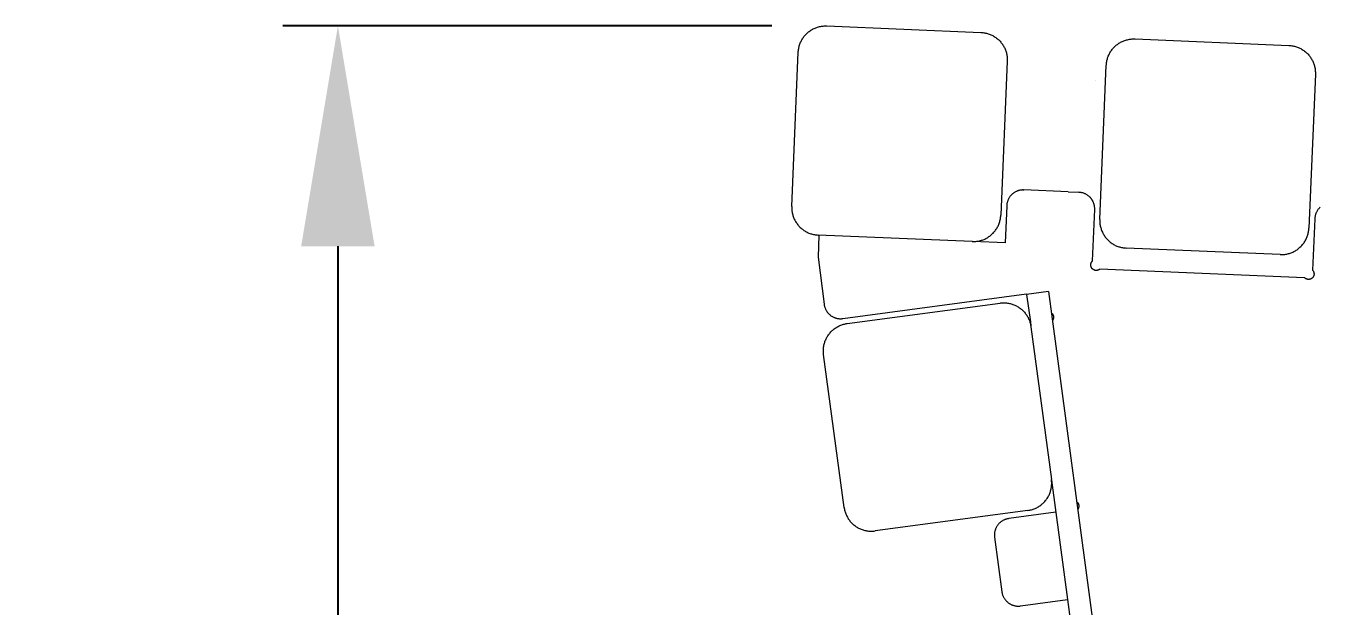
# Model space of a CAD drawing. Header units: millimetres. Extents: x -80 to 4518, y -398 to 2524.
# Drawn here: x 2001.4 to 2236.5, y 1731.9 to 1837.3 of the extents above; entities that cross this region are included whole.
import ezdxf

# ---------------------------------------------------------------- set-up
doc = ezdxf.new("R2010")
doc.units = ezdxf.units.MM
doc.layers.add('ZANO_R', color=7, linetype='Continuous', lineweight=0)
doc.layers.add('ZANO_W', color=1, linetype='Continuous', lineweight=0)
doc.styles.add('Arial', font='arial.ttf')
doc.styles.get("Standard").update_dxf_attribs({"font": 'ARIALUNI.TTF'})
doc.dimstyles.new('pl i ang', dxfattribs={"dimtxt": 50, "dimasz": 50, "dimexe": 1.25, "dimexo": 0.625, "dimgap": 10, "dimtad": 1, "dimtoh": 1, "dimtxsty": 'Standard', "dimcen": 2.5, "dimclrd": 1, "dimclre": 1, "dimclrt": 1, "dimadec": 0, "dimazin": 0, "dimtfac": 1, "dimtmove": 0, "dimatfit": 3, "dimfxl": 1, "dimarcsym": 1})

# ---------------------------------------------------------------- blocks, each defined once
blk = doc.blocks.new('*D387')
at = {"layer": 'ZANO_W', "color": 1, "lineweight": -2}
for p, q in [((2136.89, 1837.26), (2048.07, 1837.26)), ((2058.07, 1797.26), (2058.07, 1417.51)), ((2175.32, 1377.51), (2048.07, 1377.51))]:
    blk.add_line(p, q, dxfattribs=at)
at = {"layer": 'ZANO_W', "color": 1}
for points in [[(2064.73, 1797.26), (2051.4, 1797.26), (2058.07, 1837.26)], [(2051.4, 1417.51), (2064.73, 1417.51), (2058.07, 1377.51)]]:
    blk.add_solid(points, dxfattribs=at)
at = {"layer": 'ZANO_W', "color": 1, "insert": (2027.64, 1607.38), "char_height": 40, "attachment_point": 5, "rotation": 90, "style": 'Arial'}
blk.add_mtext('460', dxfattribs=at)

msp = doc.modelspace()

# ---------------------------------------------------------------- linework, layer by layer
at = {"layer": 'ZANO_R'}
for p, q in [((2143.17, 1835.83), (2143.29, 1835.94)), ((2143.29, 1835.94), (2143.42, 1836.06)), ((2143.42, 1836.06), (2143.55, 1836.17)), ((2143.55, 1836.17), (2143.69, 1836.27)), ((2143.69, 1836.27), (2143.83, 1836.37)), ((2143.83, 1836.37), (2143.97, 1836.46)), ((2143.97, 1836.46), (2144.11, 1836.55)), ((2144.11, 1836.55), (2144.26, 1836.64)), ((2144.26, 1836.64), (2144.41, 1836.72)), ((2144.41, 1836.72), (2144.57, 1836.79)), ((2144.57, 1836.79), (2144.72, 1836.86)), ((2144.72, 1836.86), (2144.88, 1836.93)), ((2144.88, 1836.93), (2145.04, 1836.99)), ((2145.04, 1836.99), (2145.2, 1837.04)), ((2145.2, 1837.04), (2145.37, 1837.09)), ((2145.37, 1837.09), (2145.53, 1837.13)), ((2145.53, 1837.13), (2145.7, 1837.17)), ((2145.7, 1837.17), (2145.87, 1837.2)), ((2145.87, 1837.2), (2146.04, 1837.22)), ((2146.04, 1837.22), (2146.2, 1837.24)), ((2146.2, 1837.24), (2146.38, 1837.25)), ((2146.38, 1837.25), (2146.55, 1837.26)), ((2146.55, 1837.26), (2146.72, 1837.26)), ((2146.72, 1837.26), (2146.89, 1837.26)), ((2146.89, 1837.26), (2174.86, 1836.07)), ((2174.86, 1836.07), (2175.03, 1836.06)), ((2175.03, 1836.06), (2175.2, 1836.05)), ((2175.2, 1836.05), (2175.37, 1836.03)), ((2175.37, 1836.03), (2175.54, 1836)), ((2175.54, 1836), (2175.71, 1835.97)), ((2175.71, 1835.97), (2175.87, 1835.93)), ((2175.87, 1835.93), (2176.04, 1835.88)), ((2176.04, 1835.88), (2176.2, 1835.83)), ((2141.83, 1833.48), (2141.87, 1833.65)), ((2141.87, 1833.65), (2141.92, 1833.81)), ((2141.92, 1833.81), (2141.98, 1833.97)), ((2141.98, 1833.97), (2142.04, 1834.13)), ((2142.04, 1834.13), (2142.11, 1834.29)), ((2142.11, 1834.29), (2142.18, 1834.45)), ((2142.18, 1834.45), (2142.26, 1834.6)), ((2142.26, 1834.6), (2142.34, 1834.75)), ((2142.34, 1834.75), (2142.43, 1834.89)), ((2142.43, 1834.89), (2142.52, 1835.04)), ((2142.52, 1835.04), (2142.61, 1835.18)), ((2142.61, 1835.18), (2142.72, 1835.32)), ((2142.72, 1835.32), (2142.82, 1835.45)), ((2142.82, 1835.45), (2142.93, 1835.58)), ((2142.93, 1835.58), (2143.05, 1835.7)), ((2143.05, 1835.7), (2143.17, 1835.83)), ((2176.2, 1835.83), (2176.36, 1835.78)), ((2176.36, 1835.78), (2176.52, 1835.72)), ((2176.52, 1835.72), (2176.68, 1835.65)), ((2176.68, 1835.65), (2176.83, 1835.58)), ((2176.83, 1835.58), (2176.99, 1835.5)), ((2176.99, 1835.5), (2177.14, 1835.42)), ((2177.14, 1835.42), (2177.28, 1835.33)), ((2177.28, 1835.33), (2177.43, 1835.24)), ((2177.43, 1835.24), (2177.57, 1835.14)), ((2177.57, 1835.14), (2177.7, 1835.04)), ((2177.7, 1835.04), (2177.84, 1834.93)), ((2177.84, 1834.93), (2177.97, 1834.82)), ((2177.97, 1834.82), (2178.09, 1834.71)), ((2178.09, 1834.71), (2178.22, 1834.59)), ((2178.22, 1834.59), (2178.33, 1834.46)), ((2178.33, 1834.46), (2178.45, 1834.33)), ((2178.45, 1834.33), (2178.55, 1834.2)), ((2178.55, 1834.2), (2178.66, 1834.07)), ((2178.66, 1834.07), (2178.76, 1833.93)), ((2178.76, 1833.93), (2178.85, 1833.79)), ((2178.85, 1833.79), (2178.94, 1833.64)), ((2178.94, 1833.64), (2179.03, 1833.49)), ((2199.12, 1833.46), (2199.24, 1833.58)), ((2199.24, 1833.58), (2199.37, 1833.69)), ((2199.37, 1833.69), (2199.5, 1833.8)), ((2199.5, 1833.8), (2199.64, 1833.91)), ((2199.64, 1833.91), (2199.78, 1834.01)), ((2199.78, 1834.01), (2199.92, 1834.1)), ((2199.92, 1834.1), (2200.06, 1834.19)), ((2200.06, 1834.19), (2200.21, 1834.28)), ((2200.21, 1834.28), (2200.36, 1834.35)), ((2200.36, 1834.35), (2200.52, 1834.43)), ((2200.52, 1834.43), (2200.67, 1834.5)), ((2200.67, 1834.5), (2200.83, 1834.56)), ((2200.83, 1834.56), (2200.99, 1834.62)), ((2200.99, 1834.62), (2201.15, 1834.67)), ((2201.15, 1834.67), (2201.32, 1834.72)), ((2201.32, 1834.72), (2201.48, 1834.76)), ((2201.48, 1834.76), (2201.65, 1834.8)), ((2201.65, 1834.8), (2201.82, 1834.83)), ((2201.82, 1834.83), (2201.99, 1834.86)), ((2201.99, 1834.86), (2202.15, 1834.87)), ((2202.15, 1834.87), (2202.33, 1834.89)), ((2202.33, 1834.89), (2202.5, 1834.9)), ((2202.5, 1834.9), (2202.67, 1834.9)), ((2202.67, 1834.9), (2202.84, 1834.89)), ((2202.84, 1834.89), (2230.81, 1833.71)), ((2230.81, 1833.71), (2230.98, 1833.7)), ((2230.98, 1833.7), (2231.15, 1833.68)), ((2231.15, 1833.68), (2231.32, 1833.66)), ((2231.32, 1833.66), (2231.49, 1833.63)), ((2231.49, 1833.63), (2231.66, 1833.6)), ((2231.66, 1833.6), (2231.82, 1833.56)), ((2231.82, 1833.56), (2231.99, 1833.52)), ((2231.99, 1833.52), (2232.15, 1833.47)), ((2140.5, 1804.5), (2141.68, 1832.47)), ((2141.68, 1832.47), (2141.69, 1832.64)), ((2141.69, 1832.64), (2141.71, 1832.81)), ((2141.71, 1832.81), (2141.73, 1832.98)), ((2141.73, 1832.98), (2141.76, 1833.15)), ((2141.76, 1833.15), (2141.79, 1833.32)), ((2141.79, 1833.32), (2141.83, 1833.48)), ((2179.03, 1833.49), (2179.11, 1833.34)), ((2179.11, 1833.34), (2179.18, 1833.19)), ((2179.18, 1833.19), (2179.25, 1833.03)), ((2179.25, 1833.03), (2179.32, 1832.88)), ((2179.32, 1832.88), (2179.38, 1832.72)), ((2179.38, 1832.72), (2179.43, 1832.55)), ((2179.43, 1832.55), (2179.48, 1832.39)), ((2179.48, 1832.39), (2179.52, 1832.22)), ((2179.52, 1832.22), (2179.55, 1832.06)), ((2179.55, 1832.06), (2179.59, 1831.89)), ((2179.59, 1831.89), (2179.61, 1831.72)), ((2179.61, 1831.72), (2179.63, 1831.55)), ((2179.63, 1831.55), (2179.64, 1831.38)), ((2179.64, 1831.38), (2179.65, 1831.21)), ((2179.65, 1831.21), (2179.65, 1831.04)), ((2197.78, 1831.12), (2197.82, 1831.28)), ((2197.82, 1831.28), (2197.87, 1831.45)), ((2197.87, 1831.45), (2197.93, 1831.61)), ((2197.93, 1831.61), (2197.99, 1831.77)), ((2197.99, 1831.77), (2198.06, 1831.93)), ((2198.06, 1831.93), (2198.13, 1832.08)), ((2198.13, 1832.08), (2198.21, 1832.23)), ((2198.21, 1832.23), (2198.29, 1832.38)), ((2198.29, 1832.38), (2198.38, 1832.53)), ((2198.38, 1832.53), (2198.47, 1832.67)), ((2198.47, 1832.67), (2198.56, 1832.81)), ((2198.56, 1832.81), (2198.67, 1832.95)), ((2198.67, 1832.95), (2198.77, 1833.08)), ((2198.77, 1833.08), (2198.88, 1833.21)), ((2198.88, 1833.21), (2199, 1833.34)), ((2199, 1833.34), (2199.12, 1833.46)), ((2232.15, 1833.47), (2232.31, 1833.41)), ((2232.31, 1833.41), (2232.47, 1833.35)), ((2232.47, 1833.35), (2232.63, 1833.28)), ((2232.63, 1833.28), (2232.78, 1833.21)), ((2232.78, 1833.21), (2232.94, 1833.14)), ((2232.94, 1833.14), (2233.09, 1833.05)), ((2233.09, 1833.05), (2233.23, 1832.97)), ((2233.23, 1832.97), (2233.38, 1832.87)), ((2233.38, 1832.87), (2233.52, 1832.78)), ((2233.52, 1832.78), (2233.65, 1832.67)), ((2233.65, 1832.67), (2233.79, 1832.57)), ((2233.79, 1832.57), (2233.92, 1832.46)), ((2233.92, 1832.46), (2234.04, 1832.34)), ((2234.04, 1832.34), (2234.17, 1832.22)), ((2234.17, 1832.22), (2234.28, 1832.1)), ((2234.28, 1832.1), (2234.4, 1831.97)), ((2234.4, 1831.97), (2234.51, 1831.84)), ((2234.51, 1831.84), (2234.61, 1831.7)), ((2234.61, 1831.7), (2234.71, 1831.56)), ((2234.71, 1831.56), (2234.8, 1831.42)), ((2234.8, 1831.42), (2234.89, 1831.28)), ((2234.89, 1831.28), (2234.98, 1831.13)), ((2179.65, 1830.87), (2178.46, 1802.89)), ((2179.65, 1831.04), (2179.65, 1830.87)), ((2196.45, 1802.13), (2197.63, 1830.11)), ((2197.63, 1830.11), (2197.64, 1830.28)), ((2197.64, 1830.28), (2197.66, 1830.45)), ((2197.66, 1830.45), (2197.68, 1830.62)), ((2197.68, 1830.62), (2197.71, 1830.79)), ((2197.71, 1830.79), (2197.74, 1830.95)), ((2197.74, 1830.95), (2197.78, 1831.12)), ((2234.98, 1831.13), (2235.06, 1830.98)), ((2235.06, 1830.98), (2235.13, 1830.83)), ((2235.13, 1830.83), (2235.2, 1830.67)), ((2235.2, 1830.67), (2235.27, 1830.51)), ((2235.27, 1830.51), (2235.33, 1830.35)), ((2235.33, 1830.35), (2235.38, 1830.19)), ((2235.38, 1830.19), (2235.43, 1830.02)), ((2235.43, 1830.02), (2235.47, 1829.86)), ((2235.47, 1829.86), (2235.5, 1829.69)), ((2235.5, 1829.69), (2235.54, 1829.52)), ((2235.54, 1829.52), (2235.56, 1829.36)), ((2235.56, 1829.36), (2235.58, 1829.19)), ((2235.58, 1829.19), (2235.59, 1829.02)), ((2235.59, 1829.02), (2235.6, 1828.84)), ((2235.6, 1828.84), (2235.6, 1828.67)), ((2195.61, 1827.31), (2195.6, 1827.31)), ((2195.61, 1827.31), (2195.6, 1827.3)), ((2235.6, 1828.5), (2234.41, 1800.53)), ((2235.6, 1828.67), (2235.6, 1828.5)), ((2179.66, 1805.31), (2179.63, 1805.21)), ((2179.69, 1805.41), (2179.66, 1805.31)), ((2179.72, 1805.51), (2179.69, 1805.41)), ((2179.76, 1805.61), (2179.72, 1805.51)), ((2179.8, 1805.71), (2179.76, 1805.61)), ((2179.85, 1805.8), (2179.8, 1805.71)), ((2179.89, 1805.89), (2179.85, 1805.8)), ((2179.94, 1805.98), (2179.89, 1805.89)), ((2180, 1806.07), (2179.94, 1805.98)), ((2180.06, 1806.16), (2180, 1806.07)), ((2180.12, 1806.24), (2180.06, 1806.16)), ((2180.18, 1806.33), (2180.12, 1806.24)), ((2180.24, 1806.41), (2180.18, 1806.33)), ((2180.31, 1806.49), (2180.24, 1806.41)), ((2180.38, 1806.56), (2180.31, 1806.49)), ((2180.46, 1806.64), (2180.38, 1806.56)), ((2180.53, 1806.71), (2180.46, 1806.64)), ((2180.61, 1806.77), (2180.53, 1806.71)), ((2180.69, 1806.84), (2180.61, 1806.77)), ((2180.78, 1806.9), (2180.69, 1806.84)), ((2180.86, 1806.96), (2180.78, 1806.9)), ((2180.95, 1807.02), (2180.86, 1806.96)), ((2181.04, 1807.07), (2180.95, 1807.02)), ((2181.13, 1807.12), (2181.04, 1807.07)), ((2181.23, 1807.17), (2181.13, 1807.12)), ((2181.32, 1807.21), (2181.23, 1807.17)), ((2181.42, 1807.25), (2181.32, 1807.21)), ((2181.51, 1807.29), (2181.42, 1807.25)), ((2181.61, 1807.32), (2181.51, 1807.29)), ((2181.71, 1807.35), (2181.61, 1807.32)), ((2181.81, 1807.38), (2181.71, 1807.35)), ((2181.91, 1807.41), (2181.81, 1807.38)), ((2182.02, 1807.42), (2181.91, 1807.41)), ((2182.12, 1807.44), (2182.02, 1807.42)), ((2182.22, 1807.45), (2182.12, 1807.44)), ((2182.33, 1807.46), (2182.22, 1807.45)), ((2182.43, 1807.47), (2182.33, 1807.46)), ((2182.53, 1807.47), (2182.43, 1807.47)), ((2182.53, 1807.47), (2182.6, 1807.47)), ((2182.6, 1807.47), (2182.66, 1807.47)), ((2190.71, 1807.13), (2182.66, 1807.47)), ((2190.71, 1807.13), (2192.65, 1807.05)), ((2192.76, 1807.04), (2192.65, 1807.05)), ((2192.86, 1807.03), (2192.76, 1807.04)), ((2192.96, 1807.02), (2192.86, 1807.03)), ((2193.06, 1807), (2192.96, 1807.02)), ((2193.16, 1806.98), (2193.06, 1807)), ((2193.26, 1806.96), (2193.16, 1806.98)), ((2193.36, 1806.93), (2193.26, 1806.96)), ((2193.46, 1806.9), (2193.36, 1806.93)), ((2193.55, 1806.87), (2193.46, 1806.9)), ((2193.65, 1806.83), (2193.55, 1806.87)), ((2193.74, 1806.79), (2193.65, 1806.83)), ((2193.84, 1806.75), (2193.74, 1806.79)), ((2193.93, 1806.7), (2193.84, 1806.75)), ((2194.02, 1806.65), (2193.93, 1806.7)), ((2194.11, 1806.6), (2194.02, 1806.65)), ((2194.19, 1806.54), (2194.11, 1806.6)), ((2194.28, 1806.48), (2194.19, 1806.54)), ((2194.36, 1806.42), (2194.28, 1806.48)), ((2194.44, 1806.36), (2194.36, 1806.42)), ((2194.52, 1806.29), (2194.44, 1806.36)), ((2194.59, 1806.22), (2194.52, 1806.29)), ((2194.67, 1806.15), (2194.59, 1806.22)), ((2194.74, 1806.08), (2194.67, 1806.15)), ((2194.76, 1806.06), (2194.69, 1806.13)), ((2194.8, 1806), (2194.74, 1806.08)), ((2194.82, 1805.98), (2194.76, 1806.06)), ((2194.87, 1805.92), (2194.8, 1806)), ((2194.89, 1805.9), (2194.82, 1805.98)), ((2194.93, 1805.84), (2194.87, 1805.92)), ((2194.95, 1805.82), (2194.89, 1805.9)), ((2194.99, 1805.76), (2194.93, 1805.84)), ((2195.01, 1805.74), (2194.95, 1805.82)), ((2195.05, 1805.67), (2194.99, 1805.76)), ((2195.06, 1805.65), (2195.01, 1805.74)), ((2195.1, 1805.59), (2195.05, 1805.67)), ((2195.11, 1805.57), (2195.06, 1805.65)), ((2195.15, 1805.5), (2195.1, 1805.59)), ((2195.16, 1805.48), (2195.11, 1805.57)), ((2195.2, 1805.41), (2195.15, 1805.5)), ((2195.21, 1805.39), (2195.16, 1805.48)), ((2195.25, 1805.31), (2195.2, 1805.41)), ((2195.25, 1805.3), (2195.21, 1805.39)), ((2195.29, 1805.22), (2195.25, 1805.31)), ((2140.5, 1804.5), (2140.49, 1804.33)), ((2140.49, 1804.33), (2140.5, 1804.16)), ((2140.5, 1804.16), (2140.5, 1803.99)), ((2140.5, 1803.99), (2140.52, 1803.82)), ((2140.52, 1803.82), (2140.53, 1803.65)), ((2140.53, 1803.65), (2140.56, 1803.48)), ((2140.56, 1803.48), (2140.59, 1803.31)), ((2140.59, 1803.31), (2140.63, 1803.14)), ((2140.63, 1803.14), (2140.67, 1802.98)), ((2140.67, 1802.98), (2140.72, 1802.81)), ((2179.54, 1804.6), (2179.25, 1797.86)), ((2179.55, 1804.8), (2179.54, 1804.7)), ((2179.54, 1804.7), (2179.54, 1804.6)), ((2179.57, 1804.91), (2179.55, 1804.8)), ((2179.58, 1805.01), (2179.57, 1804.91)), ((2179.6, 1805.11), (2179.58, 1805.01)), ((2179.63, 1805.21), (2179.6, 1805.11)), ((2195.13, 1794.6), (2195.52, 1803.92)), ((2195.3, 1805.21), (2195.25, 1805.3)), ((2195.33, 1805.13), (2195.29, 1805.22)), ((2195.33, 1805.11), (2195.3, 1805.21)), ((2195.36, 1805.03), (2195.33, 1805.13)), ((2195.37, 1805.02), (2195.33, 1805.11)), ((2195.39, 1804.93), (2195.36, 1805.03)), ((2195.4, 1804.92), (2195.37, 1805.02)), ((2195.42, 1804.83), (2195.39, 1804.93)), ((2195.43, 1804.82), (2195.4, 1804.92)), ((2195.45, 1804.73), (2195.42, 1804.83)), ((2195.45, 1804.72), (2195.43, 1804.82)), ((2195.47, 1804.63), (2195.45, 1804.73)), ((2195.47, 1804.63), (2195.45, 1804.72)), ((2195.49, 1804.53), (2195.47, 1804.63)), ((2195.49, 1804.53), (2195.47, 1804.63)), ((2195.5, 1804.43), (2195.49, 1804.53)), ((2195.5, 1804.43), (2195.49, 1804.53)), ((2195.51, 1804.33), (2195.5, 1804.43)), ((2195.51, 1804.33), (2195.5, 1804.43)), ((2195.52, 1804.23), (2195.51, 1804.33)), ((2195.52, 1804.22), (2195.51, 1804.33)), ((2195.53, 1804.13), (2195.52, 1804.23)), ((2195.53, 1804.12), (2195.52, 1804.22)), ((2195.52, 1803.92), (2195.53, 1804.02)), ((2195.52, 1803.92), (2195.53, 1804.02)), ((2195.53, 1804.02), (2195.53, 1804.13)), ((2195.53, 1804.02), (2195.53, 1804.12)), ((2235.64, 1803.05), (2235.61, 1802.95)), ((2235.67, 1803.15), (2235.64, 1803.05)), ((2235.71, 1803.24), (2235.67, 1803.15)), ((2235.75, 1803.34), (2235.71, 1803.24)), ((2235.8, 1803.43), (2235.75, 1803.34)), ((2235.84, 1803.53), (2235.8, 1803.43)), ((2235.9, 1803.62), (2235.84, 1803.53)), ((2235.95, 1803.71), (2235.9, 1803.62)), ((2236.01, 1803.79), (2235.95, 1803.71)), ((2236.07, 1803.88), (2236.01, 1803.79)), ((2236.13, 1803.96), (2236.07, 1803.88)), ((2236.2, 1804.04), (2236.13, 1803.96)), ((2236.27, 1804.12), (2236.2, 1804.04)), ((2236.34, 1804.2), (2236.27, 1804.12)), ((2236.41, 1804.27), (2236.34, 1804.2)), ((2236.49, 1804.34), (2236.41, 1804.27)), ((2140.72, 1802.81), (2140.77, 1802.65)), ((2140.77, 1802.65), (2140.83, 1802.49)), ((2140.83, 1802.49), (2140.89, 1802.33)), ((2140.89, 1802.33), (2140.96, 1802.18)), ((2140.96, 1802.18), (2141.04, 1802.02)), ((2141.04, 1802.02), (2141.12, 1801.87)), ((2141.12, 1801.87), (2141.2, 1801.72)), ((2141.2, 1801.72), (2141.29, 1801.58)), ((2141.29, 1801.58), (2141.39, 1801.44)), ((2141.39, 1801.44), (2141.49, 1801.3)), ((2141.49, 1801.3), (2141.59, 1801.16)), ((2141.59, 1801.16), (2141.7, 1801.03)), ((2141.7, 1801.03), (2141.81, 1800.9)), ((2141.81, 1800.9), (2141.93, 1800.78)), ((2141.93, 1800.78), (2142.05, 1800.66)), ((2142.05, 1800.66), (2142.18, 1800.54)), ((2177.72, 1800.47), (2177.81, 1800.62)), ((2177.81, 1800.62), (2177.89, 1800.77)), ((2177.89, 1800.77), (2177.97, 1800.92)), ((2177.97, 1800.92), (2178.04, 1801.08)), ((2178.04, 1801.08), (2178.11, 1801.23)), ((2178.11, 1801.23), (2178.17, 1801.39)), ((2178.17, 1801.39), (2178.22, 1801.55)), ((2178.22, 1801.55), (2178.27, 1801.72)), ((2178.27, 1801.72), (2178.32, 1801.88)), ((2178.32, 1801.88), (2178.36, 1802.05)), ((2178.36, 1802.05), (2178.39, 1802.22)), ((2178.39, 1802.22), (2178.42, 1802.38)), ((2178.42, 1802.38), (2178.44, 1802.55)), ((2178.44, 1802.55), (2178.45, 1802.72)), ((2178.45, 1802.72), (2178.46, 1802.89)), ((2196.45, 1802.13), (2196.44, 1801.96)), ((2196.44, 1801.96), (2196.45, 1801.79)), ((2196.45, 1801.79), (2196.45, 1801.62)), ((2196.45, 1801.62), (2196.47, 1801.45)), ((2196.47, 1801.45), (2196.48, 1801.28)), ((2196.48, 1801.28), (2196.51, 1801.11)), ((2196.51, 1801.11), (2196.54, 1800.94)), ((2196.54, 1800.94), (2196.58, 1800.78)), ((2196.58, 1800.78), (2196.62, 1800.61)), ((2196.62, 1800.61), (2196.67, 1800.45)), ((2235.49, 1802.23), (2235.1, 1792.91)), ((2235.5, 1802.34), (2235.49, 1802.23)), ((2235.51, 1802.44), (2235.5, 1802.34)), ((2235.52, 1802.54), (2235.51, 1802.44)), ((2235.54, 1802.65), (2235.52, 1802.54)), ((2235.56, 1802.75), (2235.54, 1802.65)), ((2235.58, 1802.85), (2235.56, 1802.75)), ((2235.61, 1802.95), (2235.58, 1802.85)), ((2142.18, 1800.54), (2142.31, 1800.43)), ((2142.31, 1800.43), (2142.44, 1800.33)), ((2142.44, 1800.33), (2142.58, 1800.23)), ((2142.58, 1800.23), (2142.72, 1800.13)), ((2142.72, 1800.13), (2142.86, 1800.04)), ((2142.86, 1800.04), (2143.01, 1799.95)), ((2143.01, 1799.95), (2143.16, 1799.87)), ((2143.16, 1799.87), (2143.31, 1799.79)), ((2143.31, 1799.79), (2143.46, 1799.72)), ((2143.46, 1799.72), (2143.62, 1799.65)), ((2143.62, 1799.65), (2143.78, 1799.59)), ((2143.78, 1799.59), (2143.94, 1799.53)), ((2143.94, 1799.53), (2144.11, 1799.48)), ((2144.11, 1799.48), (2144.27, 1799.44)), ((2144.27, 1799.44), (2144.44, 1799.4)), ((2144.44, 1799.4), (2144.6, 1799.37)), ((2144.6, 1799.37), (2144.77, 1799.34)), ((2144.77, 1799.34), (2144.94, 1799.32)), ((2144.94, 1799.32), (2145.11, 1799.3)), ((2145.11, 1799.3), (2145.28, 1799.29)), ((2145.44, 1799.28), (2145.27, 1795.29)), ((2173.26, 1798.11), (2145.28, 1799.29)), ((2174.61, 1798.24), (2174.78, 1798.28)), ((2174.78, 1798.28), (2174.94, 1798.33)), ((2174.94, 1798.33), (2175.1, 1798.38)), ((2175.1, 1798.38), (2175.27, 1798.44)), ((2175.27, 1798.44), (2175.42, 1798.5)), ((2175.42, 1798.5), (2175.58, 1798.57)), ((2175.58, 1798.57), (2175.73, 1798.65)), ((2175.73, 1798.65), (2175.88, 1798.73)), ((2175.88, 1798.73), (2176.03, 1798.81)), ((2176.03, 1798.81), (2176.18, 1798.9)), ((2176.18, 1798.9), (2176.32, 1799)), ((2176.32, 1799), (2176.46, 1799.1)), ((2176.46, 1799.1), (2176.59, 1799.2)), ((2176.59, 1799.2), (2176.72, 1799.31)), ((2176.72, 1799.31), (2176.85, 1799.42)), ((2176.85, 1799.42), (2176.98, 1799.54)), ((2176.98, 1799.54), (2177.1, 1799.66)), ((2177.1, 1799.66), (2177.21, 1799.79)), ((2177.21, 1799.79), (2177.32, 1799.92)), ((2177.32, 1799.92), (2177.43, 1800.05)), ((2177.43, 1800.05), (2177.53, 1800.19)), ((2177.53, 1800.19), (2177.63, 1800.33)), ((2177.63, 1800.33), (2177.72, 1800.47)), ((2196.67, 1800.45), (2196.72, 1800.29)), ((2196.72, 1800.29), (2196.78, 1800.13)), ((2196.78, 1800.13), (2196.84, 1799.97)), ((2196.84, 1799.97), (2196.91, 1799.81)), ((2196.91, 1799.81), (2196.99, 1799.66)), ((2196.99, 1799.66), (2197.07, 1799.51)), ((2197.07, 1799.51), (2197.15, 1799.36)), ((2197.15, 1799.36), (2197.24, 1799.21)), ((2197.24, 1799.21), (2197.34, 1799.07)), ((2197.34, 1799.07), (2197.44, 1798.93)), ((2197.44, 1798.93), (2197.54, 1798.8)), ((2197.54, 1798.8), (2197.65, 1798.67)), ((2197.65, 1798.67), (2197.76, 1798.54)), ((2197.76, 1798.54), (2197.88, 1798.42)), ((2197.88, 1798.42), (2198, 1798.3)), ((2198, 1798.3), (2198.13, 1798.18)), ((2233.67, 1798.11), (2233.76, 1798.25)), ((2233.76, 1798.25), (2233.84, 1798.4)), ((2233.84, 1798.4), (2233.92, 1798.56)), ((2233.92, 1798.56), (2233.99, 1798.71)), ((2233.99, 1798.71), (2234.06, 1798.87)), ((2234.06, 1798.87), (2234.12, 1799.03)), ((2234.12, 1799.03), (2234.17, 1799.19)), ((2234.17, 1799.19), (2234.22, 1799.35)), ((2234.22, 1799.35), (2234.27, 1799.52)), ((2234.27, 1799.52), (2234.31, 1799.68)), ((2234.31, 1799.68), (2234.34, 1799.85)), ((2234.34, 1799.85), (2234.37, 1800.02)), ((2234.37, 1800.02), (2234.39, 1800.19)), ((2234.39, 1800.19), (2234.4, 1800.36)), ((2234.4, 1800.36), (2234.41, 1800.53)), ((2173.26, 1798.11), (2173.43, 1798.1)), ((2179.25, 1797.86), (2173.37, 1798.1)), ((2173.43, 1798.1), (2173.6, 1798.11)), ((2173.6, 1798.11), (2173.77, 1798.11)), ((2173.77, 1798.11), (2173.94, 1798.13)), ((2173.94, 1798.13), (2174.11, 1798.15)), ((2174.11, 1798.15), (2174.28, 1798.17)), ((2174.28, 1798.17), (2174.45, 1798.2)), ((2174.45, 1798.2), (2174.61, 1798.24)), ((2198.13, 1798.18), (2198.26, 1798.07)), ((2198.26, 1798.07), (2198.39, 1797.96)), ((2198.39, 1797.96), (2198.53, 1797.86)), ((2198.53, 1797.86), (2198.67, 1797.76)), ((2198.67, 1797.76), (2198.81, 1797.67)), ((2198.81, 1797.67), (2198.96, 1797.58)), ((2198.96, 1797.58), (2199.11, 1797.5)), ((2199.11, 1797.5), (2199.26, 1797.42)), ((2199.26, 1797.42), (2199.41, 1797.35)), ((2199.41, 1797.35), (2199.57, 1797.29)), ((2199.57, 1797.29), (2199.73, 1797.22)), ((2199.73, 1797.22), (2199.89, 1797.17)), ((2199.89, 1797.17), (2200.06, 1797.12)), ((2200.06, 1797.12), (2200.22, 1797.07)), ((2200.22, 1797.07), (2200.39, 1797.04)), ((2200.39, 1797.04), (2200.55, 1797)), ((2200.55, 1797), (2200.72, 1796.97)), ((2200.72, 1796.97), (2200.89, 1796.95)), ((2200.89, 1796.95), (2201.06, 1796.94)), ((2201.06, 1796.94), (2201.23, 1796.93)), ((2229.21, 1795.74), (2201.23, 1796.93)), ((2230.56, 1795.87), (2230.73, 1795.91)), ((2230.73, 1795.91), (2230.89, 1795.96)), ((2230.89, 1795.96), (2231.05, 1796.01)), ((2231.05, 1796.01), (2231.22, 1796.07)), ((2231.22, 1796.07), (2231.37, 1796.14)), ((2231.37, 1796.14), (2231.53, 1796.21)), ((2231.53, 1796.21), (2231.68, 1796.28)), ((2231.68, 1796.28), (2231.83, 1796.36)), ((2231.83, 1796.36), (2231.98, 1796.45)), ((2231.98, 1796.45), (2232.13, 1796.54)), ((2232.13, 1796.54), (2232.27, 1796.63)), ((2232.27, 1796.63), (2232.41, 1796.73)), ((2232.41, 1796.73), (2232.54, 1796.84)), ((2232.54, 1796.84), (2232.67, 1796.94)), ((2232.67, 1796.94), (2232.8, 1797.06)), ((2232.8, 1797.06), (2232.93, 1797.18)), ((2232.93, 1797.18), (2233.05, 1797.3)), ((2233.05, 1797.3), (2233.16, 1797.42)), ((2233.16, 1797.42), (2233.27, 1797.55)), ((2233.27, 1797.55), (2233.38, 1797.69)), ((2233.38, 1797.69), (2233.48, 1797.82)), ((2233.48, 1797.82), (2233.58, 1797.96)), ((2233.58, 1797.96), (2233.67, 1798.11)), ((2145.27, 1795.29), (2146.38, 1786.71)), ((2194.81, 1793.96), (2194.82, 1793.99)), ((2194.81, 1793.92), (2194.81, 1793.96)), ((2194.81, 1793.89), (2194.81, 1793.92)), ((2194.81, 1793.85), (2194.81, 1793.89)), ((2194.81, 1793.82), (2194.81, 1793.85)), ((2194.81, 1793.78), (2194.81, 1793.82)), ((2194.81, 1793.75), (2194.81, 1793.78)), ((2194.82, 1793.71), (2194.81, 1793.75)), ((2194.82, 1794.03), (2194.83, 1794.06)), ((2194.82, 1793.99), (2194.82, 1794.03)), ((2194.82, 1793.68), (2194.82, 1793.71)), ((2194.83, 1793.65), (2194.82, 1793.68)), ((2194.83, 1794.06), (2194.84, 1794.09)), ((2194.84, 1793.61), (2194.83, 1793.65)), ((2194.84, 1794.13), (2194.85, 1794.16)), ((2194.84, 1794.09), (2194.84, 1794.13)), ((2194.85, 1793.58), (2194.84, 1793.61)), ((2194.85, 1794.16), (2194.86, 1794.19)), ((2194.86, 1793.55), (2194.85, 1793.58)), ((2194.86, 1794.19), (2194.88, 1794.23)), ((2194.88, 1794.23), (2194.89, 1794.26)), ((2194.89, 1794.26), (2194.9, 1794.29)), ((2194.9, 1794.29), (2194.92, 1794.32)), ((2194.92, 1794.32), (2194.94, 1794.35)), ((2194.94, 1794.35), (2194.95, 1794.38)), ((2194.95, 1794.38), (2194.97, 1794.41)), ((2194.97, 1794.41), (2194.99, 1794.44)), ((2194.99, 1794.44), (2195.01, 1794.47)), ((2195.01, 1794.47), (2195.04, 1794.5)), ((2195.04, 1794.5), (2195.06, 1794.52)), ((2195.06, 1794.52), (2195.08, 1794.55)), ((2195.08, 1794.55), (2195.11, 1794.57)), ((2195.11, 1794.57), (2195.13, 1794.6)), ((2229.21, 1795.74), (2229.38, 1795.74)), ((2229.38, 1795.74), (2229.55, 1795.74)), ((2229.55, 1795.74), (2229.72, 1795.75)), ((2229.72, 1795.75), (2229.89, 1795.76)), ((2229.89, 1795.76), (2230.06, 1795.78)), ((2230.06, 1795.78), (2230.23, 1795.81)), ((2230.23, 1795.81), (2230.4, 1795.84)), ((2230.4, 1795.84), (2230.56, 1795.87)), ((2194.87, 1793.51), (2194.86, 1793.55)), ((2194.88, 1793.48), (2194.87, 1793.51)), ((2194.9, 1793.45), (2194.88, 1793.48)), ((2194.91, 1793.42), (2194.9, 1793.45)), ((2194.93, 1793.39), (2194.91, 1793.42)), ((2194.94, 1793.36), (2194.93, 1793.39)), ((2194.96, 1793.33), (2194.94, 1793.36)), ((2194.98, 1793.3), (2194.96, 1793.33)), ((2195, 1793.27), (2194.98, 1793.3)), ((2195.02, 1793.24), (2195, 1793.27)), ((2195.04, 1793.21), (2195.02, 1793.24)), ((2195.07, 1793.19), (2195.04, 1793.21)), ((2195.09, 1793.16), (2195.07, 1793.19)), ((2195.11, 1793.14), (2195.09, 1793.16)), ((2195.14, 1793.11), (2195.11, 1793.14)), ((2195.17, 1793.09), (2195.14, 1793.11)), ((2195.19, 1793.07), (2195.17, 1793.09)), ((2195.22, 1793.05), (2195.19, 1793.07)), ((2195.25, 1793.03), (2195.22, 1793.05)), ((2195.28, 1793.01), (2195.25, 1793.03)), ((2195.31, 1792.99), (2195.28, 1793.01)), ((2195.34, 1792.98), (2195.31, 1792.99)), ((2195.37, 1792.96), (2195.34, 1792.98)), ((2195.4, 1792.95), (2195.37, 1792.96)), ((2195.43, 1792.93), (2195.4, 1792.95)), ((2195.47, 1792.92), (2195.43, 1792.93)), ((2195.5, 1792.91), (2195.47, 1792.92)), ((2195.53, 1792.9), (2195.5, 1792.91)), ((2195.57, 1792.89), (2195.53, 1792.9)), ((2195.6, 1792.88), (2195.57, 1792.89)), ((2195.63, 1792.88), (2195.6, 1792.88)), ((2195.67, 1792.87), (2195.63, 1792.88)), ((2195.7, 1792.87), (2195.67, 1792.87)), ((2195.74, 1792.86), (2195.7, 1792.87)), ((2195.77, 1792.86), (2195.74, 1792.86)), ((2195.81, 1792.86), (2195.77, 1792.86)), ((2195.84, 1792.86), (2195.81, 1792.86)), ((2195.87, 1792.86), (2195.84, 1792.86)), ((2195.91, 1792.87), (2195.87, 1792.86)), ((2195.94, 1792.87), (2195.91, 1792.87)), ((2195.98, 1792.87), (2195.94, 1792.87)), ((2196.01, 1792.88), (2195.98, 1792.87)), ((2196.04, 1792.89), (2196.01, 1792.88)), ((2196.07, 1792.9), (2196.04, 1792.89)), ((2196.11, 1792.91), (2196.07, 1792.9)), ((2196.14, 1792.92), (2196.11, 1792.91)), ((2196.17, 1792.93), (2196.14, 1792.92)), ((2196.2, 1792.94), (2196.17, 1792.93)), ((2196.23, 1792.95), (2196.2, 1792.94)), ((2196.26, 1792.97), (2196.23, 1792.95)), ((2196.29, 1792.99), (2196.26, 1792.97)), ((2196.32, 1793), (2196.29, 1792.99)), ((2196.35, 1793.02), (2196.32, 1793)), ((2196.38, 1793.04), (2196.35, 1793.02)), ((2196.41, 1793.06), (2196.38, 1793.04)), ((2196.43, 1793.08), (2196.41, 1793.06)), ((2196.46, 1793.1), (2196.43, 1793.08)), ((2196.48, 1793.12), (2196.46, 1793.1)), ((2233.62, 1791.55), (2196.48, 1793.12)), ((2233.65, 1791.53), (2233.62, 1791.55)), ((2233.67, 1791.5), (2233.65, 1791.53)), ((2233.7, 1791.48), (2233.67, 1791.5)), ((2233.72, 1791.46), (2233.7, 1791.48)), ((2233.75, 1791.44), (2233.72, 1791.46)), ((2233.78, 1791.42), (2233.75, 1791.44)), ((2233.81, 1791.4), (2233.78, 1791.42)), ((2233.83, 1791.38), (2233.81, 1791.4)), ((2233.86, 1791.36), (2233.83, 1791.38)), ((2233.89, 1791.34), (2233.86, 1791.36)), ((2233.93, 1791.33), (2233.89, 1791.34)), ((2233.96, 1791.31), (2233.93, 1791.33)), ((2233.99, 1791.3), (2233.96, 1791.31)), ((2234.02, 1791.29), (2233.99, 1791.3)), ((2234.05, 1791.28), (2234.02, 1791.29)), ((2234.09, 1791.27), (2234.05, 1791.28)), ((2234.12, 1791.26), (2234.09, 1791.27)), ((2234.15, 1791.25), (2234.12, 1791.26)), ((2234.19, 1791.25), (2234.15, 1791.25)), ((2234.22, 1791.24), (2234.19, 1791.25)), ((2234.26, 1791.24), (2234.22, 1791.24)), ((2234.29, 1791.23), (2234.26, 1791.24)), ((2234.32, 1791.23), (2234.29, 1791.23)), ((2234.36, 1791.23), (2234.32, 1791.23)), ((2234.39, 1791.23), (2234.36, 1791.23)), ((2234.43, 1791.23), (2234.39, 1791.23)), ((2234.46, 1791.24), (2234.43, 1791.23)), ((2234.5, 1791.24), (2234.46, 1791.24)), ((2234.53, 1791.25), (2234.5, 1791.24)), ((2234.56, 1791.25), (2234.53, 1791.25)), ((2234.6, 1791.26), (2234.56, 1791.25)), ((2234.63, 1791.27), (2234.6, 1791.26)), ((2234.66, 1791.28), (2234.63, 1791.27)), ((2234.7, 1791.29), (2234.66, 1791.28)), ((2234.73, 1791.3), (2234.7, 1791.29)), ((2234.76, 1791.32), (2234.73, 1791.3)), ((2234.79, 1791.33), (2234.76, 1791.32)), ((2234.82, 1791.35), (2234.79, 1791.33)), ((2234.85, 1791.36), (2234.82, 1791.35)), ((2234.88, 1791.38), (2234.85, 1791.36)), ((2234.91, 1791.4), (2234.88, 1791.38)), ((2234.94, 1791.42), (2234.91, 1791.4)), ((2234.97, 1791.44), (2234.94, 1791.42)), ((2235, 1791.46), (2234.97, 1791.44)), ((2235.02, 1791.48), (2235, 1791.46)), ((2235.05, 1791.51), (2235.02, 1791.48)), ((2235.07, 1791.53), (2235.05, 1791.51)), ((2235.1, 1791.55), (2235.07, 1791.53)), ((2235.1, 1792.91), (2235.12, 1792.88)), ((2235.12, 1791.58), (2235.1, 1791.55)), ((2235.12, 1792.88), (2235.14, 1792.85)), ((2235.14, 1791.61), (2235.12, 1791.58)), ((2235.14, 1792.85), (2235.16, 1792.83)), ((2235.16, 1791.63), (2235.14, 1791.61)), ((2235.16, 1792.83), (2235.18, 1792.8)), ((2235.18, 1791.66), (2235.16, 1791.63)), ((2235.18, 1792.8), (2235.2, 1792.77)), ((2235.2, 1791.69), (2235.18, 1791.66)), ((2235.2, 1792.77), (2235.22, 1792.74)), ((2235.22, 1791.72), (2235.2, 1791.69)), ((2235.22, 1792.74), (2235.24, 1792.71)), ((2235.24, 1791.75), (2235.22, 1791.72)), ((2235.24, 1792.71), (2235.25, 1792.68)), ((2235.25, 1791.78), (2235.24, 1791.75)), ((2235.25, 1792.68), (2235.27, 1792.65)), ((2235.27, 1791.81), (2235.25, 1791.78)), ((2235.27, 1792.65), (2235.28, 1792.62)), ((2235.28, 1791.84), (2235.27, 1791.81)), ((2235.28, 1792.62), (2235.29, 1792.59)), ((2235.29, 1791.88), (2235.28, 1791.84)), ((2235.29, 1792.59), (2235.31, 1792.55)), ((2235.31, 1791.91), (2235.29, 1791.88)), ((2235.31, 1792.55), (2235.32, 1792.52)), ((2235.32, 1791.94), (2235.31, 1791.91)), ((2235.32, 1792.52), (2235.33, 1792.49)), ((2235.33, 1791.98), (2235.32, 1791.94)), ((2235.33, 1792.49), (2235.33, 1792.45)), ((2235.33, 1792.45), (2235.34, 1792.42)), ((2235.34, 1792.04), (2235.33, 1792.01)), ((2235.33, 1792.01), (2235.33, 1791.98)), ((2235.34, 1792.42), (2235.35, 1792.39)), ((2235.35, 1792.08), (2235.34, 1792.04)), ((2235.35, 1792.39), (2235.35, 1792.35)), ((2235.35, 1792.35), (2235.35, 1792.32)), ((2235.35, 1792.32), (2235.36, 1792.28)), ((2235.36, 1792.14), (2235.35, 1792.11)), ((2235.35, 1792.11), (2235.35, 1792.08)), ((2235.36, 1792.28), (2235.36, 1792.25)), ((2235.36, 1792.25), (2235.36, 1792.21)), ((2235.36, 1792.21), (2235.36, 1792.18)), ((2235.36, 1792.18), (2235.36, 1792.14)), ((2187.13, 1789.03), (2183.16, 1788.5)), ((2187.13, 1789.03), (2187.79, 1784.08)), ((2146.38, 1786.71), (2146.4, 1786.61)), ((2146.4, 1786.61), (2146.41, 1786.51)), ((2146.41, 1786.51), (2146.44, 1786.41)), ((2149.76, 1784.12), (2183.15, 1788.6)), ((2150.57, 1783.22), (2178.33, 1786.95)), ((2178.33, 1786.95), (2178.5, 1786.97)), ((2178.5, 1786.97), (2178.67, 1786.98)), ((2178.67, 1786.98), (2178.84, 1786.99)), ((2178.84, 1786.99), (2179.01, 1786.99)), ((2179.01, 1786.99), (2179.18, 1786.99)), ((2179.18, 1786.99), (2179.35, 1786.98)), ((2179.35, 1786.98), (2179.52, 1786.96)), ((2179.52, 1786.96), (2179.69, 1786.94)), ((2179.69, 1786.94), (2179.86, 1786.91)), ((2179.86, 1786.91), (2180.02, 1786.88)), ((2180.02, 1786.88), (2180.19, 1786.84)), ((2180.19, 1786.84), (2180.36, 1786.8)), ((2180.36, 1786.8), (2180.52, 1786.75)), ((2180.52, 1786.75), (2180.68, 1786.7)), ((2180.68, 1786.7), (2180.84, 1786.64)), ((2180.84, 1786.64), (2181, 1786.57)), ((2181, 1786.57), (2181.15, 1786.5)), ((2183.15, 1788.6), (2183.16, 1788.5)), ((2183.16, 1788.5), (2183.83, 1783.55)), ((2146.44, 1786.41), (2146.46, 1786.31)), ((2146.46, 1786.31), (2146.49, 1786.21)), ((2146.49, 1786.21), (2146.52, 1786.11)), ((2146.52, 1786.11), (2146.56, 1786.01)), ((2146.56, 1786.01), (2146.6, 1785.92)), ((2146.6, 1785.92), (2146.64, 1785.82)), ((2146.64, 1785.82), (2146.68, 1785.73)), ((2146.68, 1785.73), (2146.73, 1785.64)), ((2146.73, 1785.64), (2146.78, 1785.55)), ((2146.78, 1785.55), (2146.84, 1785.47)), ((2146.84, 1785.47), (2146.89, 1785.38)), ((2146.89, 1785.38), (2146.95, 1785.3)), ((2146.95, 1785.3), (2147.02, 1785.22)), ((2147.02, 1785.22), (2147.08, 1785.14)), ((2147.08, 1785.14), (2147.15, 1785.06)), ((2147.15, 1785.06), (2147.22, 1784.99)), ((2147.22, 1784.99), (2147.3, 1784.91)), ((2147.3, 1784.91), (2147.37, 1784.84)), ((2147.37, 1784.84), (2147.45, 1784.78)), ((2147.45, 1784.78), (2147.53, 1784.71)), ((2147.53, 1784.71), (2147.61, 1784.65)), ((2147.61, 1784.65), (2147.7, 1784.59)), ((2147.7, 1784.59), (2147.78, 1784.54)), ((2147.78, 1784.54), (2147.87, 1784.49)), ((2147.87, 1784.49), (2147.96, 1784.44)), ((2147.96, 1784.44), (2148.05, 1784.39)), ((2148.05, 1784.39), (2148.15, 1784.35)), ((2148.15, 1784.35), (2148.24, 1784.31)), ((2148.24, 1784.31), (2148.34, 1784.27)), ((2148.34, 1784.27), (2148.44, 1784.24)), ((2148.44, 1784.24), (2148.53, 1784.21)), ((2148.53, 1784.21), (2148.63, 1784.18)), ((2148.63, 1784.18), (2148.73, 1784.16)), ((2148.73, 1784.16), (2148.83, 1784.14)), ((2181.15, 1786.5), (2181.31, 1786.42)), ((2181.31, 1786.42), (2181.46, 1786.34)), ((2181.46, 1786.34), (2181.6, 1786.25)), ((2181.6, 1786.25), (2181.75, 1786.16)), ((2181.75, 1786.16), (2181.89, 1786.07)), ((2181.89, 1786.07), (2182.03, 1785.96)), ((2182.03, 1785.96), (2182.16, 1785.86)), ((2182.16, 1785.86), (2182.29, 1785.75)), ((2182.29, 1785.75), (2182.42, 1785.63)), ((2182.42, 1785.63), (2182.54, 1785.51)), ((2182.54, 1785.51), (2182.66, 1785.39)), ((2182.66, 1785.39), (2182.77, 1785.26)), ((2182.77, 1785.26), (2182.88, 1785.13)), ((2182.88, 1785.13), (2182.98, 1785)), ((2182.98, 1785), (2183.09, 1784.86)), ((2183.09, 1784.86), (2183.18, 1784.72)), ((2183.18, 1784.72), (2183.27, 1784.57)), ((2183.27, 1784.57), (2183.36, 1784.43)), ((2183.36, 1784.43), (2183.44, 1784.28)), ((2183.44, 1784.28), (2183.51, 1784.12)), ((2187.65, 1785.17), (2187.67, 1785.15)), ((2187.67, 1785.15), (2187.7, 1785.12)), ((2187.7, 1785.12), (2187.73, 1785.1)), ((2187.73, 1785.1), (2187.75, 1785.08)), ((2187.75, 1785.08), (2187.77, 1785.05)), ((2187.77, 1785.05), (2187.8, 1785.02)), ((2187.8, 1785.02), (2187.82, 1785)), ((2187.82, 1785), (2187.84, 1784.97)), ((2187.84, 1784.97), (2187.86, 1784.94)), ((2187.86, 1784.94), (2187.88, 1784.91)), ((2187.88, 1784.91), (2187.9, 1784.88)), ((2187.9, 1784.88), (2187.92, 1784.85)), ((2187.92, 1784.85), (2187.93, 1784.82)), ((2187.93, 1784.82), (2187.95, 1784.79)), ((2187.95, 1784.79), (2187.96, 1784.76)), ((2187.96, 1784.76), (2187.97, 1784.73)), ((2187.97, 1784.73), (2187.99, 1784.69)), ((2187.99, 1784.69), (2188, 1784.66)), ((2188, 1784.66), (2188.01, 1784.63)), ((2188.01, 1784.63), (2188.01, 1784.59)), ((2188.01, 1784.59), (2188.02, 1784.56)), ((2188.02, 1784.18), (2188.01, 1784.14)), ((2188.02, 1784.56), (2188.03, 1784.52)), ((2188.03, 1784.21), (2188.02, 1784.18)), ((2188.03, 1784.52), (2188.03, 1784.49)), ((2188.03, 1784.49), (2188.04, 1784.45)), ((2188.04, 1784.31), (2188.03, 1784.28)), ((2188.03, 1784.28), (2188.03, 1784.25)), ((2188.03, 1784.25), (2188.03, 1784.21)), ((2188.04, 1784.45), (2188.04, 1784.42)), ((2188.04, 1784.42), (2188.04, 1784.38)), ((2188.04, 1784.38), (2188.04, 1784.35)), ((2188.04, 1784.35), (2188.04, 1784.31)), ((2147.6, 1781.69), (2147.72, 1781.81)), ((2147.72, 1781.81), (2147.84, 1781.93)), ((2147.84, 1781.93), (2147.97, 1782.05)), ((2147.97, 1782.05), (2148.1, 1782.15)), ((2148.1, 1782.15), (2148.23, 1782.26)), ((2148.23, 1782.26), (2148.37, 1782.36)), ((2148.37, 1782.36), (2148.51, 1782.46)), ((2148.51, 1782.46), (2148.66, 1782.55)), ((2148.66, 1782.55), (2148.8, 1782.63)), ((2148.8, 1782.63), (2148.95, 1782.71)), ((2148.83, 1784.14), (2148.94, 1784.12)), ((2148.94, 1784.12), (2149.04, 1784.11)), ((2148.95, 1782.71), (2149.11, 1782.79)), ((2149.04, 1784.11), (2149.14, 1784.1)), ((2149.11, 1782.79), (2149.26, 1782.86)), ((2149.14, 1784.1), (2149.24, 1784.1)), ((2149.24, 1784.1), (2149.35, 1784.09)), ((2149.26, 1782.86), (2149.42, 1782.92)), ((2149.35, 1784.09), (2149.45, 1784.1)), ((2149.42, 1782.92), (2149.58, 1782.98)), ((2149.45, 1784.1), (2149.55, 1784.1)), ((2149.55, 1784.1), (2149.65, 1784.11)), ((2149.58, 1782.98), (2149.74, 1783.04)), ((2149.65, 1784.11), (2149.76, 1784.12)), ((2149.74, 1783.04), (2149.91, 1783.09)), ((2149.91, 1783.09), (2150.07, 1783.13)), ((2150.07, 1783.13), (2150.24, 1783.16)), ((2150.24, 1783.16), (2150.41, 1783.2)), ((2150.41, 1783.2), (2150.57, 1783.22)), ((2183.51, 1784.12), (2183.58, 1783.97)), ((2183.58, 1783.97), (2183.65, 1783.81)), ((2183.65, 1783.81), (2183.71, 1783.65)), ((2183.71, 1783.65), (2183.76, 1783.49)), ((2183.76, 1783.49), (2183.81, 1783.32)), ((2183.81, 1783.32), (2183.85, 1783.16)), ((2183.83, 1783.55), (2183.93, 1782.76)), ((2183.85, 1783.16), (2183.89, 1782.99)), ((2183.89, 1782.99), (2183.92, 1782.82)), ((2183.92, 1782.82), (2183.95, 1782.65)), ((2183.95, 1782.65), (2187.67, 1754.9)), ((2187.79, 1784.08), (2236.44, 1421.53)), ((2187.85, 1783.8), (2187.83, 1783.77)), ((2187.87, 1783.82), (2187.85, 1783.8)), ((2187.89, 1783.85), (2187.87, 1783.82)), ((2187.91, 1783.88), (2187.89, 1783.85)), ((2187.93, 1783.91), (2187.91, 1783.88)), ((2187.94, 1783.95), (2187.93, 1783.91)), ((2187.96, 1783.98), (2187.94, 1783.95)), ((2187.97, 1784.01), (2187.96, 1783.98)), ((2187.98, 1784.04), (2187.97, 1784.01)), ((2187.99, 1784.08), (2187.98, 1784.04)), ((2188, 1784.11), (2187.99, 1784.08)), ((2188.01, 1784.14), (2188, 1784.11)), ((2146.35, 1779.3), (2146.39, 1779.47)), ((2146.39, 1779.47), (2146.43, 1779.63)), ((2146.43, 1779.63), (2146.48, 1779.79)), ((2146.48, 1779.79), (2146.53, 1779.96)), ((2146.53, 1779.96), (2146.59, 1780.12)), ((2146.59, 1780.12), (2146.66, 1780.27)), ((2146.66, 1780.27), (2146.73, 1780.43)), ((2146.73, 1780.43), (2146.81, 1780.58)), ((2146.81, 1780.58), (2146.89, 1780.73)), ((2146.89, 1780.73), (2146.98, 1780.88)), ((2146.98, 1780.88), (2147.07, 1781.02)), ((2147.07, 1781.02), (2147.16, 1781.16)), ((2147.16, 1781.16), (2147.27, 1781.3)), ((2147.27, 1781.3), (2147.37, 1781.43)), ((2147.37, 1781.43), (2147.48, 1781.56)), ((2147.48, 1781.56), (2147.6, 1781.69)), ((2146.24, 1778.45), (2146.25, 1778.62)), ((2146.24, 1778.28), (2146.24, 1778.45)), ((2146.24, 1778.11), (2146.24, 1778.28)), ((2146.25, 1777.94), (2146.24, 1778.11)), ((2146.25, 1778.62), (2146.27, 1778.79)), ((2146.26, 1777.77), (2146.25, 1777.94)), ((2146.28, 1777.6), (2146.26, 1777.77)), ((2146.27, 1778.79), (2146.29, 1778.96)), ((2150.01, 1749.85), (2146.28, 1777.6)), ((2146.29, 1778.96), (2146.32, 1779.13)), ((2146.32, 1779.13), (2146.35, 1779.3)), ((2187.69, 1754.73), (2187.67, 1754.9)), ((2187.67, 1753.54), (2187.69, 1753.71)), ((2187.68, 1754.79), (2191.38, 1727.26)), ((2187.7, 1754.56), (2187.69, 1754.73)), ((2187.69, 1753.71), (2187.7, 1753.88)), ((2187.71, 1754.39), (2187.7, 1754.56)), ((2187.7, 1753.88), (2187.71, 1754.05)), ((2187.71, 1754.22), (2187.71, 1754.39)), ((2187.71, 1754.05), (2187.71, 1754.22)), ((2186.69, 1751.2), (2186.79, 1751.34)), ((2186.79, 1751.34), (2186.89, 1751.48)), ((2186.89, 1751.48), (2186.98, 1751.63)), ((2186.98, 1751.63), (2187.07, 1751.77)), ((2187.07, 1751.77), (2187.15, 1751.92)), ((2187.15, 1751.92), (2187.22, 1752.08)), ((2187.22, 1752.08), (2187.29, 1752.23)), ((2187.29, 1752.23), (2187.36, 1752.39)), ((2187.36, 1752.39), (2187.42, 1752.55)), ((2187.42, 1752.55), (2187.48, 1752.71)), ((2187.48, 1752.71), (2187.52, 1752.87)), ((2187.52, 1752.87), (2187.57, 1753.04)), ((2187.57, 1753.04), (2187.61, 1753.21)), ((2187.61, 1753.21), (2187.64, 1753.37)), ((2187.64, 1753.37), (2187.67, 1753.54)), ((2150.01, 1749.85), (2150.03, 1749.68)), ((2150.03, 1749.68), (2150.06, 1749.51)), ((2150.06, 1749.51), (2150.1, 1749.35)), ((2150.1, 1749.35), (2150.14, 1749.18)), ((2150.14, 1749.18), (2150.19, 1749.02)), ((2150.19, 1749.02), (2150.25, 1748.86)), ((2183.38, 1749.28), (2155.63, 1745.56)), ((2188.47, 1748.96), (2179.91, 1747.81)), ((2183.38, 1749.28), (2183.55, 1749.31)), ((2183.55, 1749.31), (2183.72, 1749.34)), ((2183.72, 1749.34), (2183.88, 1749.38)), ((2183.88, 1749.38), (2184.05, 1749.42)), ((2184.05, 1749.42), (2184.21, 1749.47)), ((2184.21, 1749.47), (2184.37, 1749.52)), ((2184.37, 1749.52), (2184.53, 1749.58)), ((2184.53, 1749.58), (2184.69, 1749.65)), ((2184.69, 1749.65), (2184.85, 1749.72)), ((2184.85, 1749.72), (2185, 1749.79)), ((2185, 1749.79), (2185.15, 1749.87)), ((2185.15, 1749.87), (2185.3, 1749.96)), ((2185.3, 1749.96), (2185.44, 1750.05)), ((2185.44, 1750.05), (2185.58, 1750.14)), ((2185.58, 1750.14), (2185.72, 1750.24)), ((2185.72, 1750.24), (2185.86, 1750.35)), ((2185.86, 1750.35), (2185.99, 1750.46)), ((2185.99, 1750.46), (2186.12, 1750.57)), ((2186.12, 1750.57), (2186.24, 1750.69)), ((2186.24, 1750.69), (2186.36, 1750.81)), ((2186.36, 1750.81), (2186.47, 1750.94)), ((2186.47, 1750.94), (2186.58, 1751.07)), ((2186.58, 1751.07), (2186.69, 1751.2)), ((2192.24, 1750.89), (2192.27, 1750.87)), ((2192.27, 1750.87), (2192.3, 1750.85)), ((2192.3, 1750.85), (2192.32, 1750.82)), ((2192.32, 1750.82), (2192.35, 1750.8)), ((2192.35, 1750.8), (2192.37, 1750.78)), ((2192.37, 1750.78), (2192.39, 1750.75)), ((2192.39, 1750.75), (2192.42, 1750.72)), ((2192.42, 1750.72), (2192.44, 1750.7)), ((2192.45, 1749.52), (2192.43, 1749.49)), ((2192.44, 1750.7), (2192.46, 1750.67)), ((2192.47, 1749.54), (2192.45, 1749.52)), ((2192.46, 1750.67), (2192.48, 1750.64)), ((2192.49, 1749.57), (2192.47, 1749.54)), ((2192.48, 1750.64), (2192.49, 1750.61)), ((2192.49, 1750.61), (2192.51, 1750.58)), ((2192.51, 1749.6), (2192.49, 1749.57)), ((2192.51, 1750.58), (2192.53, 1750.55)), ((2192.52, 1749.63), (2192.51, 1749.6)), ((2192.54, 1749.66), (2192.52, 1749.63)), ((2192.53, 1750.55), (2192.54, 1750.52)), ((2192.54, 1750.52), (2192.56, 1750.49)), ((2192.55, 1749.69), (2192.54, 1749.66)), ((2192.57, 1749.73), (2192.55, 1749.69)), ((2192.56, 1750.49), (2192.57, 1750.46)), ((2192.57, 1750.46), (2192.58, 1750.43)), ((2192.58, 1749.76), (2192.57, 1749.73)), ((2192.58, 1750.43), (2192.59, 1750.39)), ((2192.59, 1749.79), (2192.58, 1749.76)), ((2192.59, 1750.39), (2192.6, 1750.36)), ((2192.6, 1749.82), (2192.59, 1749.79)), ((2192.6, 1750.36), (2192.61, 1750.33)), ((2192.61, 1749.86), (2192.6, 1749.82)), ((2192.61, 1750.33), (2192.62, 1750.3)), ((2192.62, 1749.89), (2192.61, 1749.86)), ((2192.62, 1750.3), (2192.62, 1750.26)), ((2192.62, 1750.26), (2192.63, 1750.23)), ((2192.63, 1749.96), (2192.62, 1749.92)), ((2192.62, 1749.92), (2192.62, 1749.89)), ((2192.63, 1750.23), (2192.63, 1750.19)), ((2192.63, 1750.19), (2192.64, 1750.16)), ((2192.64, 1750.02), (2192.63, 1749.99)), ((2192.63, 1749.99), (2192.63, 1749.96)), ((2192.64, 1750.16), (2192.64, 1750.13)), ((2192.64, 1750.13), (2192.64, 1750.09)), ((2192.64, 1750.09), (2192.64, 1750.06)), ((2192.64, 1750.06), (2192.64, 1750.02)), ((2150.25, 1748.86), (2150.31, 1748.7)), ((2150.31, 1748.7), (2150.37, 1748.54)), ((2150.37, 1748.54), (2150.44, 1748.38)), ((2150.44, 1748.38), (2150.52, 1748.23)), ((2150.52, 1748.23), (2150.6, 1748.08)), ((2150.6, 1748.08), (2150.68, 1747.93)), ((2150.68, 1747.93), (2150.77, 1747.79)), ((2150.77, 1747.79), (2150.87, 1747.64)), ((2150.87, 1747.64), (2150.97, 1747.51)), ((2150.97, 1747.51), (2151.07, 1747.37)), ((2151.07, 1747.37), (2151.18, 1747.24)), ((2151.18, 1747.24), (2151.3, 1747.11)), ((2151.3, 1747.11), (2151.42, 1746.99)), ((2151.42, 1746.99), (2151.54, 1746.87)), ((2151.54, 1746.87), (2151.67, 1746.76)), ((2151.67, 1746.76), (2151.8, 1746.65)), ((2151.8, 1746.65), (2151.93, 1746.54)), ((2151.93, 1746.54), (2152.07, 1746.44)), ((2177.86, 1746.57), (2177.8, 1746.49)), ((2177.92, 1746.65), (2177.86, 1746.57)), ((2177.98, 1746.74), (2177.92, 1746.65)), ((2178.05, 1746.81), (2177.98, 1746.74)), ((2178.12, 1746.89), (2178.05, 1746.81)), ((2178.19, 1746.96), (2178.12, 1746.89)), ((2178.26, 1747.03), (2178.19, 1746.96)), ((2178.34, 1747.1), (2178.26, 1747.03)), ((2178.42, 1747.17), (2178.34, 1747.1)), ((2178.5, 1747.23), (2178.42, 1747.17)), ((2178.58, 1747.29), (2178.5, 1747.23)), ((2178.67, 1747.35), (2178.58, 1747.29)), ((2178.75, 1747.4), (2178.67, 1747.35)), ((2178.84, 1747.45), (2178.75, 1747.4)), ((2178.93, 1747.5), (2178.84, 1747.45)), ((2179.03, 1747.55), (2178.93, 1747.5)), ((2179.12, 1747.59), (2179.03, 1747.55)), ((2179.21, 1747.63), (2179.12, 1747.59)), ((2179.31, 1747.66), (2179.21, 1747.63)), ((2179.41, 1747.7), (2179.31, 1747.66)), ((2179.5, 1747.73), (2179.41, 1747.7)), ((2179.6, 1747.75), (2179.5, 1747.73)), ((2179.7, 1747.77), (2179.6, 1747.75)), ((2179.8, 1747.79), (2179.7, 1747.77)), ((2179.91, 1747.81), (2179.8, 1747.79)), ((2152.07, 1746.44), (2152.21, 1746.34)), ((2152.21, 1746.34), (2152.35, 1746.25)), ((2152.35, 1746.25), (2152.5, 1746.16)), ((2152.5, 1746.16), (2152.65, 1746.08)), ((2152.65, 1746.08), (2152.8, 1746.01)), ((2152.8, 1746.01), (2152.96, 1745.94)), ((2152.96, 1745.94), (2153.11, 1745.87)), ((2153.11, 1745.87), (2153.27, 1745.81)), ((2153.27, 1745.81), (2153.44, 1745.75)), ((2153.44, 1745.75), (2153.6, 1745.7)), ((2153.6, 1745.7), (2153.76, 1745.66)), ((2153.76, 1745.66), (2153.93, 1745.62)), ((2153.93, 1745.62), (2154.1, 1745.59)), ((2154.1, 1745.59), (2154.27, 1745.56)), ((2154.27, 1745.56), (2154.44, 1745.54)), ((2154.44, 1745.54), (2154.61, 1745.53)), ((2154.61, 1745.53), (2154.78, 1745.52)), ((2154.78, 1745.52), (2154.95, 1745.51)), ((2154.95, 1745.51), (2155.12, 1745.52)), ((2155.12, 1745.52), (2155.29, 1745.53)), ((2155.29, 1745.53), (2155.46, 1745.54)), ((2155.46, 1745.54), (2155.63, 1745.56)), ((2177.32, 1745.15), (2177.31, 1745.05)), ((2177.31, 1745.05), (2177.31, 1744.95)), ((2177.31, 1744.95), (2177.31, 1744.84)), ((2177.31, 1744.84), (2177.31, 1744.74)), ((2177.31, 1744.74), (2177.31, 1744.64)), ((2177.31, 1744.64), (2177.32, 1744.54)), ((2177.33, 1745.25), (2177.32, 1745.15)), ((2177.32, 1744.54), (2177.33, 1744.44)), ((2177.35, 1745.35), (2177.33, 1745.25)), ((2177.33, 1744.44), (2178.66, 1734.52)), ((2177.37, 1745.45), (2177.35, 1745.35)), ((2177.39, 1745.55), (2177.37, 1745.45)), ((2177.42, 1745.65), (2177.39, 1745.55)), ((2177.45, 1745.75), (2177.42, 1745.65)), ((2177.48, 1745.85), (2177.45, 1745.75)), ((2177.52, 1745.94), (2177.48, 1745.85)), ((2177.56, 1746.04), (2177.52, 1745.94)), ((2177.6, 1746.13), (2177.56, 1746.04)), ((2177.65, 1746.22), (2177.6, 1746.13)), ((2177.69, 1746.31), (2177.65, 1746.22)), ((2177.75, 1746.4), (2177.69, 1746.31)), ((2177.8, 1746.49), (2177.75, 1746.4)), ((2178.66, 1734.52), (2178.68, 1734.42)), ((2178.68, 1734.42), (2178.7, 1734.32)), ((2178.7, 1734.32), (2178.72, 1734.22)), ((2178.72, 1734.22), (2178.74, 1734.12)), ((2178.74, 1734.12), (2178.77, 1734.02)), ((2178.77, 1734.02), (2178.8, 1733.93)), ((2178.8, 1733.93), (2178.84, 1733.83)), ((2178.84, 1733.83), (2178.88, 1733.74)), ((2178.88, 1733.74), (2178.92, 1733.64)), ((2178.92, 1733.64), (2178.97, 1733.55)), ((2178.97, 1733.55), (2179.02, 1733.46)), ((2179.02, 1733.46), (2179.07, 1733.37)), ((2179.07, 1733.37), (2179.12, 1733.29)), ((2179.12, 1733.29), (2179.18, 1733.2)), ((2179.18, 1733.2), (2179.24, 1733.12)), ((2179.24, 1733.12), (2179.3, 1733.04)), ((2179.3, 1733.04), (2179.37, 1732.96)), ((2179.37, 1732.96), (2179.44, 1732.88)), ((2179.44, 1732.88), (2179.51, 1732.81)), ((2179.51, 1732.81), (2179.58, 1732.74)), ((2179.58, 1732.74), (2179.66, 1732.67)), ((2179.66, 1732.67), (2179.73, 1732.6)), ((2179.73, 1732.6), (2179.81, 1732.54)), ((2179.81, 1732.54), (2179.9, 1732.48)), ((2179.9, 1732.48), (2179.98, 1732.42)), ((2182.03, 1731.95), (2190.6, 1733.1)), ((2179.98, 1732.42), (2180.07, 1732.37)), ((2180.07, 1732.37), (2180.16, 1732.31)), ((2180.16, 1732.31), (2180.25, 1732.26)), ((2180.25, 1732.26), (2180.34, 1732.22)), ((2180.34, 1732.22), (2180.43, 1732.18)), ((2180.43, 1732.18), (2180.53, 1732.14)), ((2180.53, 1732.14), (2180.62, 1732.1)), ((2180.62, 1732.1), (2180.72, 1732.07)), ((2180.72, 1732.07), (2180.82, 1732.04)), ((2180.82, 1732.04), (2180.92, 1732.01)), ((2180.92, 1732.01), (2181.02, 1731.99)), ((2181.02, 1731.99), (2181.12, 1731.97)), ((2181.12, 1731.97), (2181.22, 1731.95)), ((2181.22, 1731.95), (2181.32, 1731.94)), ((2181.32, 1731.94), (2181.42, 1731.93)), ((2181.42, 1731.93), (2181.52, 1731.93)), ((2181.52, 1731.93), (2181.63, 1731.92)), ((2181.63, 1731.92), (2181.73, 1731.92)), ((2181.73, 1731.92), (2181.83, 1731.93)), ((2181.83, 1731.93), (2181.93, 1731.94)), ((2181.93, 1731.94), (2182.03, 1731.95))]:
    msp.add_line(p, q, dxfattribs=at)

# ---------------------------------------------------------------- dimensions: what is measured, and where the dimension line sits
at = {"layer": 'ZANO_W'}
dim = msp.add_linear_dim(base=(2058.07, 1377.51), p1=(2146.89, 1837.26), p2=(2185.32, 1377.51), angle=90, dimstyle='pl i ang', override={"dimtxt": 40, "dimasz": 40, "dimexe": 10, "dimexo": 10, "dimtoh": 0, "dimdec": 0, "dimtxsty": 'Arial', "dimtdec": 0, "dimtmove": 1}, dxfattribs=at)
dim.commit()
dim.dimension.update_dxf_attribs({"geometry": '*D387', "text_midpoint": (2027.64, 1607.38)})

doc.saveas('drawing.dxf')
